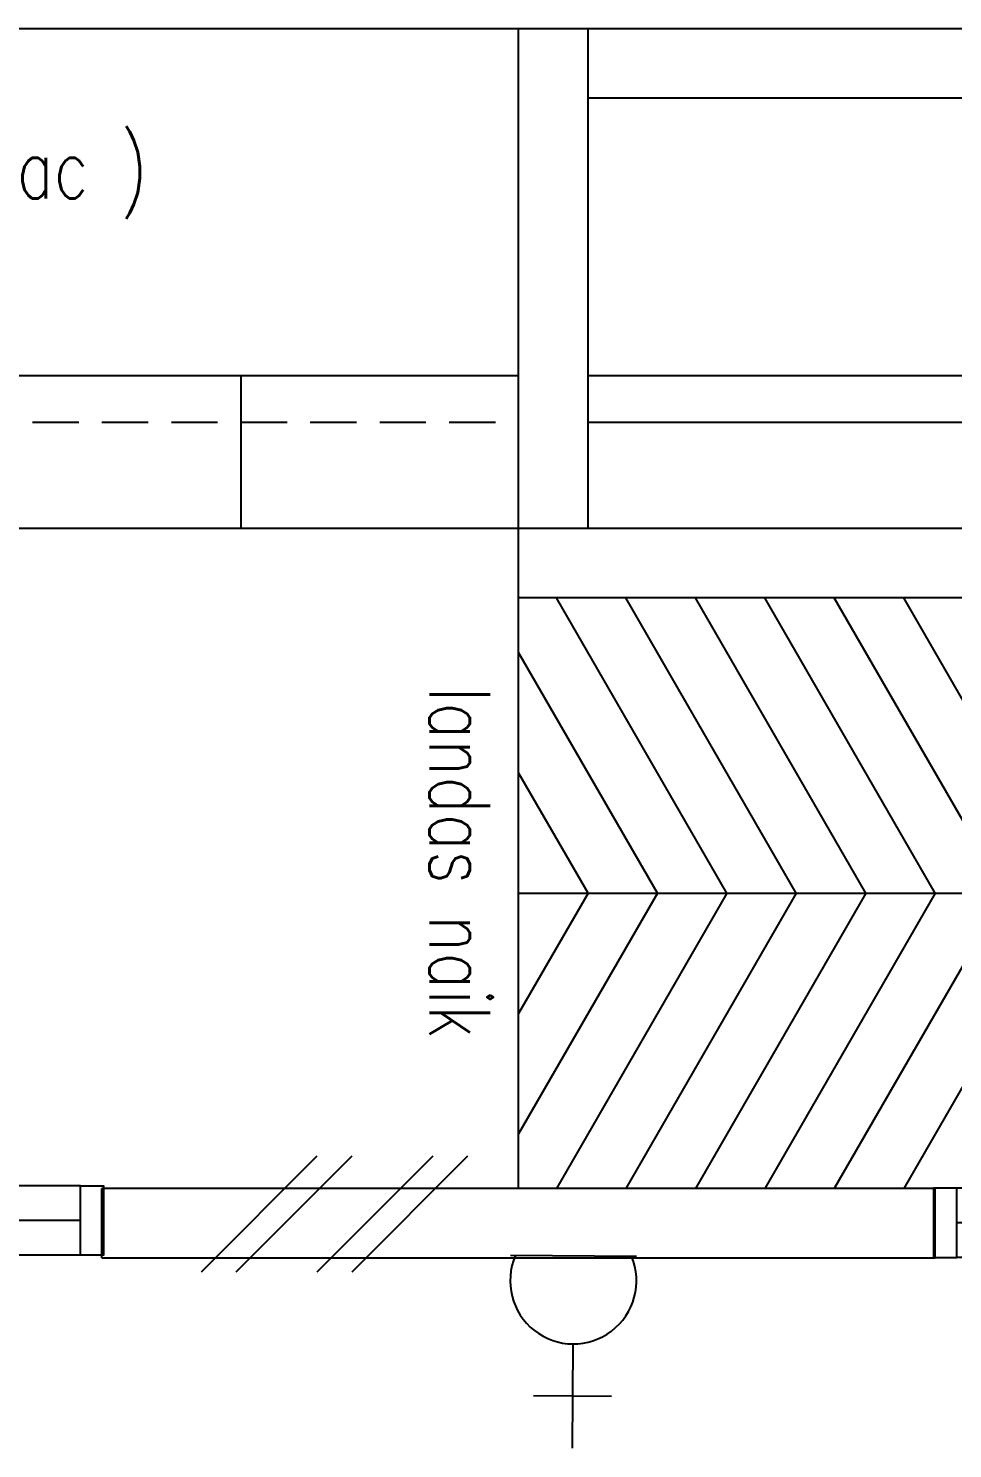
# Model space of a CAD drawing. Header units: inches. Extents: x -106706990 to 300603, y -86718466 to 1728185.
# Drawn here: x 55280 to 57276, y 40492 to 43559 of the extents above; entities that cross this region are included whole.
import ezdxf

# ---------------------------------------------------------------- set-up
doc = ezdxf.new("R2010")
doc.units = ezdxf.units.IN
doc.header["$MEASUREMENT"] = 0
doc.linetypes.add('DASHED2', pattern=[0.375, 0.25, -0.125])
doc.linetypes.add('HIDDEN', pattern=[0.375, 0.25, -0.125])
for name, color, linetype in [('A-DRAIN', 9, 'Continuous'), ('A-FLR SYM', 13, 'Continuous'), ('A-JALAN', 11, 'Continuous'), ('A-PTILE', 8, 'Continuous'), ('A-RAIL', 2, 'Continuous'), ('A-STAIRH', 8, 'HIDDEN'), ('A-WALL', 1, 'Continuous'), ('A-WIN', 9, 'Continuous'), ('A-WLH', 7, 'Continuous'), ('ELECT', 6, 'Continuous')]:
    doc.layers.add(name, color=color, linetype=linetype)
doc.styles.add('ROMANS', font='romans.shx', dxfattribs={"width": 0.75, "height": 200})

# ---------------------------------------------------------------- blocks, each defined once
blk = doc.blocks.new('A$C04C40081')
at = {"layer": 'A-WIN', "color": 8}
for p, q in [((850, 150), (50, 150)), ((850, 75), (50, 75)), ((850, 0), (50, 0))]:
    blk.add_line(p, q, dxfattribs=at)
at = {"layer": 'A-WIN', "color": 8, "linetype": 'Continuous'}
for points in [[(50, 150), (0, 150), (0, 0), (50, 0)], [(850, 150), (900, 150), (900, 0), (850, 0)]]:
    blk.add_lwpolyline(points, close=True, dxfattribs=at)
blk = doc.blocks.new('SOCKET')
at = {"layer": 'ELECT', "color": 6}
for p, q in [((15248.7, 25891.4), (15248.7, 26116.4)), ((15164.3, 26003.9), (15333.1, 26003.9)), ((15112.3, 25701.6), (15385.1, 25701.6))]:
    blk.add_line(p, q, dxfattribs=at)
blk.add_arc((15248.7, 25755), 136.4, 336.9763, 203.0237, dxfattribs=at)

msp = doc.modelspace()

# ---------------------------------------------------------------- linework, layer by layer
at = {"color": 8}
for p, q in [((55738.8, 42809.4), (55738.8, 42479.4)), ((56338.8, 42479.4), (56338.8, 42809.4))]:
    msp.add_line(p, q, dxfattribs=at)
at = {"layer": 'A-DRAIN', "color": 8, "linetype": 'Continuous', "ltscale": 1000}
for p, q in [((52138.8, 43559.4), (56338.8, 43559.4)), ((56338.8, 42809.4), (52138.8, 42809.4)), ((64318.8, 42809.4), (56488.8, 42809.4)), ((56488.8, 42709.4), (64218.8, 42709.4)), ((56338.8, 42479.4), (52138.8, 42479.4))]:
    msp.add_line(p, q, dxfattribs=at)
at = {"layer": 'A-JALAN', "color": 8}
for p, q in [((56338.8, 43559.4), (64318.8, 43559.4)), ((56338.8, 42479.4), (56338.8, 43559.4)), ((56488.8, 42479.4), (56488.8, 43559.4)), ((56488.8, 43409.4), (64168.8, 43409.4))]:
    msp.add_line(p, q, dxfattribs=at)
at = {"layer": 'A-PTILE', "color": 8}
for p, q in [((56338.8, 41054.4), (56338.8, 42329.4)), ((56788.8, 41691.9), (56420.7, 42329.4)), ((56938.8, 41691.9), (56570.7, 42329.4)), ((57088.8, 41691.9), (56720.7, 42329.4)), ((57238.8, 41691.9), (56870.7, 42329.4)), ((57388.8, 41691.9), (57020.7, 42329.4)), ((57538.8, 41691.9), (57170.7, 42329.4)), ((56638.8, 41691.9), (56338.8, 42211.6)), ((56488.8, 41691.9), (56338.8, 41951.7)), ((56338.8, 41691.9), (60838.8, 41691.9)), ((56638.8, 41691.9), (56338.8, 41172.3)), ((56488.8, 41691.9), (56338.8, 41432.1)), ((56788.8, 41691.9), (56420.7, 41054.4)), ((56938.8, 41691.9), (56570.7, 41054.4)), ((57088.8, 41691.9), (56720.7, 41054.4)), ((57238.8, 41691.9), (56870.7, 41054.4)), ((57388.8, 41691.9), (57020.7, 41054.4)), ((57538.8, 41691.9), (57170.7, 41054.4))]:
    msp.add_line(p, q, dxfattribs=at)
at = {"layer": 'A-RAIL', "color": 8}
for p, q in [((62938.8, 42479.4), (56338.8, 42479.4)), ((56338.8, 42329.4), (56338.8, 42479.4)), ((62788.8, 42329.4), (56338.8, 42329.4))]:
    msp.add_line(p, q, dxfattribs=at)
at = {"layer": 'A-STAIRH', "color": 8, "linetype": 'DASHED2', "ltscale": 400}
msp.add_line((52138.8, 42709.4), (56338.8, 42709.4), dxfattribs=at)
at = {"layer": 'A-WALL', "color": 8}
for p, q in [((57238.8, 41054.4), (55438.8, 41054.4)), ((55438.8, 40904.4), (55438.8, 41054.4)), ((57238.8, 40904.4), (57238.8, 41054.4)), ((55438.8, 40904.4), (57238.8, 40904.4))]:
    msp.add_line(p, q, dxfattribs=at)
at = {"layer": 'A-WLH', "color": 8}
for p, q in [((55654.1, 40874.5), (55904.1, 41124.5)), ((55729.1, 40874.5), (55979.1, 41124.5)), ((55904.1, 40874.5), (56154.1, 41124.5)), ((55979.1, 40874.5), (56229.1, 41124.5))]:
    msp.add_line(p, q, dxfattribs=at)

# ---------------------------------------------------------------- block references
at = {"layer": 'A-WIN', "color": 8}
for p in [(54542.2, 40910.1), (57235.2, 40905.1)]:
    msp.add_blockref('A$C04C40081', p, dxfattribs=at)
at = {"layer": 'ELECT', "color": 7, "linetype": 'HIDDEN', "rotation": 179.5649256774701}
msp.add_blockref('SOCKET', (71900.9, 66493.3), dxfattribs=at)

# ---------------------------------------------------------------- texts
at = {"layer": 'A-FLR SYM', "color": 8, "style": 'ROMANS', "width": 0.75}
msp.add_text('( tarmac )', height=131.25, dxfattribs=at).set_placement((54815.9, 43192.2))
msp.add_text('landas naik', height=131.25, rotation=270, dxfattribs=at).set_placement((56146.2, 42138.1))

doc.saveas('drawing.dxf')
